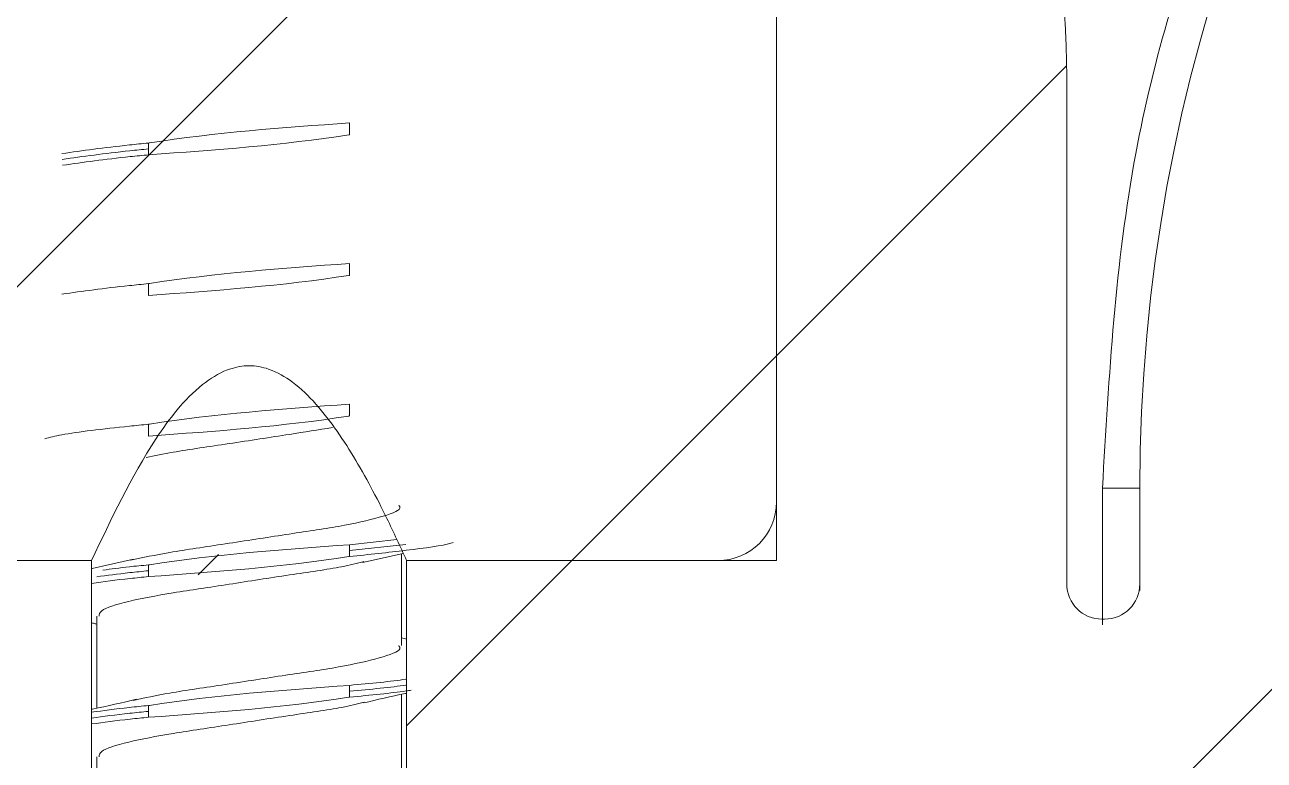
# Model space of a CAD drawing. Extents: x 14808 to 20058, y -13198 to -11680.
# Drawn here: x 18672.45 to 18677.74, y -13064.55 to -13061.41 of the extents above; entities that cross this region are included whole.
import ezdxf

# ---------------------------------------------------------------- set-up
doc = ezdxf.new("R2010")
doc.units = 0
doc.header["$LTSCALE"] = 7
doc.header["$MEASUREMENT"] = 0
doc.layers.get('0').update_dxf_attribs({"color": 2, "linetype": 'CONTINUOUS'})
pattern_1 = [(45, (18721.099, -12851.9663), (-1.122532, 1.122532), [])]

msp = doc.modelspace()

# ---------------------------------------------------------------- hatches: boundary and pattern name
at = {"linetype": 'Continuous', "lineweight": 0}
h = msp.add_hatch(dxfattribs=at)
h.set_pattern_fill('ANSI31', color=2, scale=20, style=0)
edge = h.paths.add_edge_path(flags=0)
edge.add_arc((18669.8112, -13054.5488), 1.5, 0, 40.721, ccw=False)
edge.add_line((18671.3112, -13054.5488), (18671.3112, -13056.7586))
edge.add_arc((18671.2112, -13056.7586), 0.1, 315, 360, ccw=False)
edge.add_line((18671.2819, -13056.8293), (18670.9405, -13057.1707))
edge.add_arc((18671.0112, -13057.2414), 0.1, 135, 180)
edge.add_line((18670.9112, -13057.2414), (18670.9112, -13057.6))
edge.add_arc((18671.0112, -13057.6), 0.1, 180, 270)
edge.add_line((18671.0112, -13057.7), (18671.1612, -13057.7))
edge.add_line((18671.1612, -13057.7), (18671.1612, -13063.45))
edge.add_arc((18671.4112, -13063.45), 0.25, 180, 270)
edge.add_line((18671.4112, -13063.7), (18672.7393, -13063.7))
edge.add_spline(control_points=[(18672.7393, -13063.7), (18672.8196, -13063.521), (18672.9059, -13063.3431), (18673.0146, -13063.1799), (18673.0707, -13063.0956), (18673.1336, -13063.0129), (18673.2126, -13062.9495), (18673.2446, -13062.9239), (18673.28, -13062.9013), (18673.3183, -13062.8867), (18673.3445, -13062.8767), (18673.3726, -13062.8704), (18673.4006, -13062.8691), (18673.4286, -13062.8679), (18673.4571, -13062.8718), (18673.484, -13062.8798), (18673.5194, -13062.8904), (18673.5528, -13062.9083), (18673.5831, -13062.9294), (18673.62, -13062.9552), (18673.6532, -13062.9862), (18673.6838, -13063.0191), (18673.7503, -13063.0909), (18673.8058, -13063.1729), (18673.8565, -13063.2566), (18673.9082, -13063.342), (18673.9548, -13063.4304), (18673.9988, -13063.5199), (18674.028, -13063.5794), (18674.056, -13063.6395), (18674.0831, -13063.7)], knot_values=[0.011339, 0.011339, 0.011339, 0.011339, 0.012516, 0.012516, 0.012516, 0.013121, 0.013121, 0.013121, 0.013365, 0.013365, 0.013365, 0.013531, 0.013531, 0.013531, 0.013697, 0.013697, 0.013697, 0.013916, 0.013916, 0.013916, 0.014182, 0.014182, 0.014182, 0.014762, 0.014762, 0.014762, 0.015352, 0.015352, 0.015352, 0.015744, 0.015744, 0.015744, 0.015744], weights=[1, 1, 1, 1, 1, 1, 1, 1, 1, 1, 1, 1, 1, 1, 1, 1, 1, 1, 1, 1, 1, 1, 1, 1, 1, 1, 1, 1, 1, 1, 1], degree=3, periodic=0)
edge.add_line((18674.0831, -13063.7), (18675.4112, -13063.7))
edge.add_arc((18675.4112, -13063.45), 0.25, 270, 360)
edge.add_line((18675.6612, -13063.45), (18675.6612, -13057.7))
edge.add_line((18675.6612, -13057.7), (18676.5112, -13057.7))
edge.add_arc((18676.5112, -13057.55), 0.15, 270, 360)
edge.add_line((18676.6612, -13057.55), (18676.6612, -13052.1704))
edge.add_line((18676.6612, -13052.1704), (18676.5842, -13052.1534))
edge.add_arc((18673.4112, -13051.45), 3.25, 347.501, 419.3264)
edge.add_arc((18675.8344, -13047.3646), 1.5, 192.5, 239.3264, ccw=False)
edge.add_line((18674.37, -13047.6892), (18674.2227, -13047.0251))
edge.add_arc((18675.6872, -13046.7004), 1.5, 166.2084, 192.5, ccw=False)
edge.add_arc((18672.1667, -13045.8363), 2.125, 346.2084, 397.1243)
edge.add_arc((18673.6617, -13044.7046), 0.25, 37.1243, 87.8735)
edge.add_arc((18673.4112, -13051.45), 7, 87.87353, 92.19366)
edge.add_arc((18673.149, -13044.605), 0.15, 92.1937, 147.5)
edge.add_line((18673.0225, -13044.5244), (18672.972, -13044.6036))
edge.add_arc((18672.8455, -13044.523), 0.15, 274.6687, 327.5, ccw=False)
edge.add_arc((18673.4112, -13051.45), 6.8, 94.66873, 110.33127)
edge.add_arc((18670.9965, -13044.933), 0.15, 237.5, 290.3313, ccw=False)
edge.add_line((18670.9159, -13045.0595), (18670.8366, -13045.009))
edge.add_arc((18670.7561, -13045.1355), 0.15, 57.5, 112.8063)
edge.add_arc((18673.4112, -13051.45), 7, 112.80634, 117.12647)
edge.add_arc((18670.3335, -13045.4425), 0.25, 117.1265, 167.8757)
edge.add_arc((18672.1667, -13045.8363), 2.125, 167.8757, 218.7916)
edge.add_arc((18669.3413, -13048.1073), 1.5, 12.5, 38.7916, ccw=False)
edge.add_line((18670.8057, -13047.7826), (18670.9529, -13048.4468))
edge.add_arc((18669.4885, -13048.7714), 1.5, -34.3264, 12.5, ccw=False)
edge.add_arc((18673.4112, -13051.45), 3.25, 145.6736, 220.721)
edge = h.paths.add_edge_path(flags=0)
edge.add_arc((18673.4112, -13051.45), 1, 0, 360)
h = msp.add_hatch(dxfattribs=at)
h.set_pattern_fill('ANSI31', color=2, scale=20, style=0)
edge = h.paths.add_edge_path(flags=0)
edge.add_line((18672.7393, -13064.95), (18672.7393, -13063.7))
edge.add_line((18672.7393, -13063.7), (18671.1612, -13063.7))
edge.add_line((18671.1612, -13063.7), (18671.1612, -13058.95))
edge.add_line((18671.1612, -13058.95), (18670.9112, -13057.95))
edge.add_line((18670.9112, -13057.95), (18670.3485, -13057.95))
edge.add_arc((18670.3485, -13058.2), 0.25, 90, 177)
edge.add_line((18670.0988, -13058.1869), (18669.9297, -13061.4139))
edge.add_arc((18674.9228, -13061.6756), 5, 177, 180)
edge.add_line((18669.9228, -13061.6756), (18669.9228, -13063.8))
edge.add_arc((18669.7728, -13063.8), 0.15, 270, 360, ccw=False)
edge.add_line((18669.7728, -13063.95), (18669.7612, -13063.95))
edge.add_arc((18669.7612, -13063.8), 0.15, 180.0013, 269.9979, ccw=False)
edge.add_line((18669.6112, -13063.8), (18669.6112, -13063.3932))
edge.add_arc((18662.4112, -13063.3946), 7.2, 0.01092, 80.40685)
edge.add_spline(control_points=[(18663.6111, -13056.2953), (18663.5828, -13056.2905), (18663.5548, -13056.2806), (18663.5296, -13056.2665), (18663.5052, -13056.2527), (18663.4828, -13056.2346), (18663.4643, -13056.2136), (18663.4476, -13056.1947), (18663.4337, -13056.173), (18663.4234, -13056.15)], knot_values=[0.000004, 0.000004, 0.000004, 0.000004, 0.000177, 0.000177, 0.000177, 0.000345, 0.000345, 0.000345, 0.000496, 0.000496, 0.000496, 0.000496], weights=[1, 1, 1, 1, 1, 1, 1, 1, 1, 1], degree=3, periodic=0)
edge.add_line((18663.4234, -13056.15), (18662.1975, -13056.15))
edge.add_line((18662.1975, -13056.15), (18662.1975, -13056.9009))
edge.add_spline(control_points=[(18662.1975, -13056.9009), (18662.1975, -13056.9545), (18662.2064, -13057.0088), (18662.2234, -13057.0596), (18662.2412, -13057.1125), (18662.2684, -13057.1631), (18662.3026, -13057.2072), (18662.3369, -13057.2513), (18662.3793, -13057.2901), (18662.4263, -13057.3205), (18662.4734, -13057.3509), (18662.5264, -13057.3737), (18662.5809, -13057.3869), (18662.6124, -13057.3945), (18662.6447, -13057.3991), (18662.677, -13057.4005)], knot_values=[0.000013, 0.000013, 0.000013, 0.000013, 0.000335, 0.000335, 0.000335, 0.00067, 0.00067, 0.00067, 0.001005, 0.001005, 0.001005, 0.001342, 0.001342, 0.001342, 0.001534, 0.001534, 0.001534, 0.001534], weights=[1, 1, 1, 1, 1, 1, 1, 1, 1, 1, 1, 1, 1, 1, 1, 1], degree=3, periodic=0)
edge.add_arc((18662.4112, -13063.3946), 6, 0, 87.46107, ccw=False)
edge.add_spline(control_points=[(18668.4112, -13063.3946), (18668.4134, -13063.8469), (18668.4113, -13064.2992), (18668.4112, -13064.7515), (18668.4112, -13065.2138), (18668.4112, -13065.676), (18668.4112, -13066.1383), (18668.4112, -13066.9712), (18668.4112, -13067.8041), (18668.4112, -13068.6369)], knot_values=[0.00006, 0.00006, 0.00006, 0.00006, 0.002774, 0.002774, 0.002774, 0.005547, 0.005547, 0.005547, 0.010544, 0.010544, 0.010544, 0.010544], weights=[1, 1, 1, 1, 1, 1, 1, 1, 1, 1], degree=3, periodic=0)
edge.add_spline(control_points=[(18668.4112, -13068.6369), (18668.4112, -13068.6929), (18668.4209, -13068.7497), (18668.4394, -13068.8025), (18668.458, -13068.8553), (18668.4859, -13068.9057), (18668.5208, -13068.9494), (18668.5558, -13068.9931), (18668.5988, -13069.0314), (18668.6463, -13069.0611), (18668.6937, -13069.0907), (18668.747, -13069.1126), (18668.8016, -13069.1249), (18668.8196, -13069.1289), (18668.838, -13069.132), (18668.8564, -13069.134)], knot_values=[0, 0, 0, 0, 0.000336, 0.000336, 0.000336, 0.000672, 0.000672, 0.000672, 0.001008, 0.001008, 0.001008, 0.001344, 0.001344, 0.001344, 0.001453, 0.001453, 0.001453, 0.001453], weights=[1, 1, 1, 1, 1, 1, 1, 1, 1, 1, 1, 1, 1, 1, 1, 1], degree=3, periodic=0)
edge.add_spline(control_points=[(18668.8564, -13069.134), (18668.9158, -13069.1406), (18668.9753, -13069.147), (18669.0349, -13069.1534)], knot_values=[0.00038, 0.00038, 0.00038, 0.00038, 0.000737, 0.000737, 0.000737, 0.000737], weights=[1, 1, 1, 1], degree=3, periodic=0)
edge.add_spline(control_points=[(18669.0349, -13069.1534), (18669.0627, -13069.1563), (18669.0914, -13069.1545), (18669.1186, -13069.1481), (18669.1459, -13069.1417), (18669.1723, -13069.1304), (18669.1959, -13069.1154), (18669.2195, -13069.1003), (18669.2408, -13069.0809), (18669.258, -13069.0589), (18669.2753, -13069.0369), (18669.289, -13069.0116), (18669.298, -13068.9851), (18669.3067, -13068.9594), (18669.3112, -13068.9319), (18669.3112, -13068.9047)], knot_values=[0, 0, 0, 0, 0.000168, 0.000168, 0.000168, 0.000336, 0.000336, 0.000336, 0.000504, 0.000504, 0.000504, 0.000671, 0.000671, 0.000671, 0.000834, 0.000834, 0.000834, 0.000834], weights=[1, 1, 1, 1, 1, 1, 1, 1, 1, 1, 1, 1, 1, 1, 1, 1], degree=3, periodic=0)
edge.add_line((18669.3112, -13068.9047), (18669.3112, -13068.6415))
edge.add_spline(control_points=[(18669.3112, -13068.6415), (18669.3112, -13068.4865), (18669.3112, -13068.3315), (18669.3112, -13068.1765)], knot_values=[0.000153, 0.000153, 0.000153, 0.000153, 0.001083, 0.001083, 0.001083, 0.001083], weights=[1, 1, 1, 1], degree=3, periodic=0)
edge.add_spline(control_points=[(18669.3112, -13068.1765), (18669.3747, -13068.1829), (18669.4381, -13068.1892), (18669.5016, -13068.1954)], knot_values=[0.000327, 0.000327, 0.000327, 0.000327, 0.000708, 0.000708, 0.000708, 0.000708], weights=[1, 1, 1, 1], degree=3, periodic=0)
edge.add_spline(control_points=[(18669.5016, -13068.1954), (18669.5127, -13068.1965), (18669.5242, -13068.1956), (18669.5351, -13068.193), (18669.5459, -13068.1903), (18669.5565, -13068.1857), (18669.5659, -13068.1796), (18669.5752, -13068.1735), (18669.5837, -13068.1657), (18669.5905, -13068.1568), (18669.5973, -13068.1479), (18669.6027, -13068.1378), (18669.6062, -13068.1271), (18669.6095, -13068.1171), (18669.6112, -13068.1064), (18669.6112, -13068.0958)], knot_values=[0, 0, 0, 0, 0.000067, 0.000067, 0.000067, 0.000134, 0.000134, 0.000134, 0.000201, 0.000201, 0.000201, 0.000269, 0.000269, 0.000269, 0.000332, 0.000332, 0.000332, 0.000332], weights=[1, 1, 1, 1, 1, 1, 1, 1, 1, 1, 1, 1, 1, 1, 1, 1], degree=3, periodic=0)
edge.add_line((18669.6112, -13068.0958), (18669.6112, -13065.45))
edge.add_arc((18670.1112, -13065.45), 0.5, 90, 180, ccw=False)
edge.add_line((18670.1112, -13064.95), (18672.739, -13064.95))
h = msp.add_hatch(dxfattribs=at)
h.set_pattern_fill('ANSI31', color=2, scale=20, style=0)
edge = h.paths.add_edge_path(flags=0)
edge.add_line((18675.6612, -13058.95), (18675.6612, -13063.7))
edge.add_line((18675.6612, -13063.7), (18674.0835, -13063.7))
edge.add_line((18674.0835, -13063.7), (18674.0831, -13064.95))
edge.add_line((18674.0831, -13064.95), (18676.7112, -13064.95))
edge.add_arc((18676.7112, -13065.45), 0.5, 0, 90, ccw=False)
edge.add_line((18677.2112, -13065.45), (18677.2112, -13068.0958))
edge.add_spline(control_points=[(18677.2112, -13068.0958), (18677.2112, -13068.107), (18677.2131, -13068.1184), (18677.2169, -13068.1289), (18677.2206, -13068.1395), (18677.2261, -13068.1496), (18677.2331, -13068.1583), (18677.2401, -13068.1671), (18677.2487, -13068.1747), (18677.2582, -13068.1806), (18677.2677, -13068.1866), (18677.2784, -13068.191), (18677.2893, -13068.1934), (18677.2996, -13068.1957), (18677.3104, -13068.1964), (18677.3209, -13068.1954)], knot_values=[0, 0, 0, 0, 0.000067, 0.000067, 0.000067, 0.000134, 0.000134, 0.000134, 0.000202, 0.000202, 0.000202, 0.000269, 0.000269, 0.000269, 0.000332, 0.000332, 0.000332, 0.000332], weights=[1, 1, 1, 1, 1, 1, 1, 1, 1, 1, 1, 1, 1, 1, 1, 1], degree=3, periodic=0)
edge.add_spline(control_points=[(18677.3209, -13068.1954), (18677.3677, -13068.1908), (18677.4146, -13068.1862), (18677.4614, -13068.1815)], knot_values=[0.016346, 0.016346, 0.016346, 0.016346, 0.016627, 0.016627, 0.016627, 0.016627], weights=[1, 1, 1, 1], degree=3, periodic=0)
edge.add_spline(control_points=[(18677.4614, -13068.1815), (18677.478, -13068.1815), (18677.4946, -13068.1815), (18677.5112, -13068.1815)], knot_values=[3521.152073, 3521.152073, 3521.152073, 3521.152073, 3521.152173, 3521.152173, 3521.152173, 3521.152173], weights=[1, 1, 1, 1], degree=3, periodic=0)
edge.add_spline(control_points=[(18677.5112, -13068.1815), (18677.5112, -13068.4226), (18677.5112, -13068.6636), (18677.5112, -13068.9047)], knot_values=[0.002206, 0.002206, 0.002206, 0.002206, 0.003652, 0.003652, 0.003652, 0.003652], weights=[1, 1, 1, 1], degree=3, periodic=0)
edge.add_spline(control_points=[(18677.5112, -13068.9047), (18677.5112, -13068.9327), (18677.5161, -13068.9611), (18677.5253, -13068.9875), (18677.5346, -13069.0139), (18677.5485, -13069.0391), (18677.566, -13069.0609), (18677.5835, -13069.0828), (18677.605, -13069.1019), (18677.6288, -13069.1168), (18677.6525, -13069.1316), (18677.6791, -13069.1425), (18677.7064, -13069.1487), (18677.7328, -13069.1546), (18677.7606, -13069.1562), (18677.7876, -13069.1534)], knot_values=[0, 0, 0, 0, 0.000168, 0.000168, 0.000168, 0.000336, 0.000336, 0.000336, 0.000504, 0.000504, 0.000504, 0.000672, 0.000672, 0.000672, 0.000834, 0.000834, 0.000834, 0.000834], weights=[1, 1, 1, 1, 1, 1, 1, 1, 1, 1, 1, 1, 1, 1, 1, 1], degree=3, periodic=0)
edge.add_spline(control_points=[(18677.7876, -13069.1534), (18677.8471, -13069.147), (18677.9066, -13069.1406), (18677.9661, -13069.134)], knot_values=[0.018242, 0.018242, 0.018242, 0.018242, 0.018599, 0.018599, 0.018599, 0.018599], weights=[1, 1, 1, 1], degree=3, periodic=0)
edge.add_spline(control_points=[(18677.9661, -13069.134), (18678.0217, -13069.1279), (18678.077, -13069.1121), (18678.1275, -13069.0879), (18678.1779, -13069.0636), (18678.2249, -13069.0304), (18678.2645, -13068.9909), (18678.3041, -13068.9513), (18678.3374, -13068.9044), (18678.3617, -13068.854), (18678.386, -13068.8035), (18678.4019, -13068.7482), (18678.4081, -13068.6926), (18678.4102, -13068.6741), (18678.4112, -13068.6555), (18678.4112, -13068.6369)], knot_values=[0, 0, 0, 0, 0.000336, 0.000336, 0.000336, 0.000671, 0.000671, 0.000671, 0.001007, 0.001007, 0.001007, 0.001343, 0.001343, 0.001343, 0.001453, 0.001453, 0.001453, 0.001453], weights=[1, 1, 1, 1, 1, 1, 1, 1, 1, 1, 1, 1, 1, 1, 1, 1], degree=3, periodic=0)
edge.add_spline(control_points=[(18678.4112, -13068.6369), (18678.4112, -13067.805), (18678.4112, -13066.9731), (18678.4112, -13066.1412), (18678.4112, -13065.6784), (18678.4113, -13065.2157), (18678.4112, -13064.753), (18678.4112, -13064.3002), (18678.409, -13063.8474), (18678.4111, -13063.3946)], knot_values=[0.000084, 0.000084, 0.000084, 0.000084, 0.005076, 0.005076, 0.005076, 0.007852, 0.007852, 0.007852, 0.010569, 0.010569, 0.010569, 0.010569], weights=[1, 1, 1, 1, 1, 1, 1, 1, 1, 1], degree=3, periodic=0)
edge.add_arc((18684.4112, -13063.3946), 6, 92.53667, 180.00028, ccw=False)
edge.add_spline(control_points=[(18684.1457, -13057.4005), (18684.2017, -13057.398), (18684.2583, -13057.3858), (18684.3105, -13057.3648), (18684.3628, -13057.3438), (18684.4121, -13057.3136), (18684.4545, -13057.2765), (18684.4968, -13057.2394), (18684.5332, -13057.1946), (18684.5608, -13057.1456), (18684.5883, -13057.0968), (18684.6077, -13057.0425), (18684.6174, -13056.9873), (18684.6224, -13056.9588), (18684.625, -13056.9298), (18684.625, -13056.9009)], knot_values=[0, 0, 0, 0, 0.000338, 0.000338, 0.000338, 0.000676, 0.000676, 0.000676, 0.001013, 0.001013, 0.001013, 0.001349, 0.001349, 0.001349, 0.001521, 0.001521, 0.001521, 0.001521], weights=[1, 1, 1, 1, 1, 1, 1, 1, 1, 1, 1, 1, 1, 1, 1, 1], degree=3, periodic=0)
edge.add_line((18684.625, -13056.9009), (18684.625, -13056.15))
edge.add_line((18684.625, -13056.15), (18683.399, -13056.15))
edge.add_spline(control_points=[(18683.399, -13056.15), (18683.3883, -13056.174), (18683.3736, -13056.1965), (18683.356, -13056.216), (18683.3371, -13056.2369), (18683.3142, -13056.2549), (18683.2895, -13056.2683), (18683.2652, -13056.2815), (18683.2385, -13056.2907), (18683.2113, -13056.2953)], knot_values=[0.000184, 0.000184, 0.000184, 0.000184, 0.000342, 0.000342, 0.000342, 0.000511, 0.000511, 0.000511, 0.000676, 0.000676, 0.000676, 0.000676], weights=[1, 1, 1, 1, 1, 1, 1, 1, 1, 1], degree=3, periodic=0)
edge.add_arc((18684.4112, -13063.3946), 7.2, 99.59367, 179.98896)
edge.add_line((18677.2112, -13063.3932), (18677.2112, -13063.8))
edge.add_arc((18677.0612, -13063.8), 0.15, 270, 360, ccw=False)
edge.add_line((18677.0612, -13063.95), (18677.0496, -13063.95))
edge.add_arc((18677.0496, -13063.8), 0.15, 180, 270, ccw=False)
edge.add_line((18676.8996, -13063.8), (18676.8996, -13061.6756))
edge.add_arc((18671.8996, -13061.6756), 5, 0, 3)
edge.add_line((18676.8928, -13061.4139), (18676.7236, -13058.1869))
edge.add_arc((18676.474, -13058.2), 0.25, 3, 90)
edge.add_line((18676.474, -13057.95), (18675.9112, -13057.95))
edge.add_line((18675.9112, -13057.95), (18675.6612, -13058.95))
h = msp.add_hatch(dxfattribs=at)
h.set_pattern_fill('ANSI31', scale=0.5, style=0)
h.set_pattern_definition(pattern_1)
edge = h.paths.add_edge_path(flags=0)
edge.add_spline(control_points=[(18672.9826, -13061.9435), (18672.9826, -13061.9456), (18672.9826, -13061.9477), (18672.9826, -13061.9498), (18672.9826, -13061.9529), (18672.9826, -13061.9561), (18672.9826, -13061.9592), (18672.9826, -13061.9624), (18672.9826, -13061.9655), (18672.9826, -13061.9686)], knot_values=[0, 0, 0, 0, 0.000013, 0.000013, 0.000013, 0.000031, 0.000031, 0.000031, 0.00005, 0.00005, 0.00005, 0.00005], weights=[1, 1, 1, 1, 1, 1, 1, 1, 1, 1], degree=3, periodic=0)
edge.add_spline(control_points=[(18672.9826, -13061.9686), (18673.2686, -13061.9669), (18673.5538, -13061.9278), (18673.8363, -13061.8834), (18673.8374, -13061.8832), (18673.8386, -13061.883), (18673.8398, -13061.8828)], knot_values=[0, 0, 0, 0, 0.001716, 0.001716, 0.001716, 0.001723, 0.001723, 0.001723, 0.001723], weights=[1, 1, 1, 1, 1, 1, 1], degree=3, periodic=0)
edge.add_spline(control_points=[(18673.8398, -13061.8828), (18673.8398, -13061.8807), (18673.8398, -13061.8786), (18673.8398, -13061.8766), (18673.8398, -13061.8734), (18673.8398, -13061.8703), (18673.8398, -13061.8671), (18673.8398, -13061.864), (18673.8398, -13061.8609), (18673.8398, -13061.8577)], knot_values=[0, 0, 0, 0, 0.000013, 0.000013, 0.000013, 0.000031, 0.000031, 0.000031, 0.00005, 0.00005, 0.00005, 0.00005], weights=[1, 1, 1, 1, 1, 1, 1, 1, 1, 1], degree=3, periodic=0)
edge.add_spline(control_points=[(18673.8398, -13061.8577), (18673.8398, -13061.8556), (18673.8398, -13061.8535), (18673.8398, -13061.8515), (18673.8398, -13061.8483), (18673.8398, -13061.8452), (18673.8398, -13061.842), (18673.8398, -13061.8389), (18673.8398, -13061.8358), (18673.8398, -13061.8326)], knot_values=[0, 0, 0, 0, 0.000013, 0.000013, 0.000013, 0.000031, 0.000031, 0.000031, 0.00005, 0.00005, 0.00005, 0.00005], weights=[1, 1, 1, 1, 1, 1, 1, 1, 1, 1], degree=3, periodic=0)
edge.add_spline(control_points=[(18673.8398, -13061.8326), (18673.5537, -13061.8341), (18673.2683, -13061.8733), (18672.9857, -13061.9179), (18672.9847, -13061.9181), (18672.9837, -13061.9183), (18672.9826, -13061.9184)], knot_values=[0, 0, 0, 0, 0.001717, 0.001717, 0.001717, 0.001723, 0.001723, 0.001723, 0.001723], weights=[1, 1, 1, 1, 1, 1, 1], degree=3, periodic=0)
edge.add_spline(control_points=[(18672.9826, -13061.9184), (18672.9826, -13061.9205), (18672.9826, -13061.9226), (18672.9826, -13061.9247), (18672.9826, -13061.9278), (18672.9826, -13061.931), (18672.9826, -13061.9341), (18672.9826, -13061.9373), (18672.9826, -13061.9404), (18672.9826, -13061.9435)], knot_values=[0, 0, 0, 0, 0.000013, 0.000013, 0.000013, 0.000031, 0.000031, 0.000031, 0.00005, 0.00005, 0.00005, 0.00005], weights=[1, 1, 1, 1, 1, 1, 1, 1, 1, 1], degree=3, periodic=0)
h = msp.add_hatch(dxfattribs=at)
h.set_pattern_fill('ANSI31', scale=0.5, style=0)
h.set_pattern_definition(pattern_1)
edge = h.paths.add_edge_path(flags=0)
edge.add_spline(control_points=[(18672.9826, -13062.5435), (18672.9826, -13062.5456), (18672.9826, -13062.5477), (18672.9826, -13062.5498), (18672.9826, -13062.5529), (18672.9826, -13062.5561), (18672.9826, -13062.5592), (18672.9826, -13062.5624), (18672.9826, -13062.5655), (18672.9826, -13062.5686)], knot_values=[0, 0, 0, 0, 0.000013, 0.000013, 0.000013, 0.000031, 0.000031, 0.000031, 0.00005, 0.00005, 0.00005, 0.00005], weights=[1, 1, 1, 1, 1, 1, 1, 1, 1, 1], degree=3, periodic=0)
edge.add_spline(control_points=[(18672.9826, -13062.5686), (18673.2686, -13062.5669), (18673.5538, -13062.5278), (18673.8363, -13062.4834), (18673.8374, -13062.4832), (18673.8386, -13062.483), (18673.8398, -13062.4828)], knot_values=[0, 0, 0, 0, 0.001716, 0.001716, 0.001716, 0.001723, 0.001723, 0.001723, 0.001723], weights=[1, 1, 1, 1, 1, 1, 1], degree=3, periodic=0)
edge.add_spline(control_points=[(18673.8398, -13062.4828), (18673.8398, -13062.4807), (18673.8398, -13062.4786), (18673.8398, -13062.4766), (18673.8398, -13062.4734), (18673.8398, -13062.4703), (18673.8398, -13062.4671), (18673.8398, -13062.464), (18673.8398, -13062.4609), (18673.8398, -13062.4577)], knot_values=[0, 0, 0, 0, 0.000013, 0.000013, 0.000013, 0.000031, 0.000031, 0.000031, 0.00005, 0.00005, 0.00005, 0.00005], weights=[1, 1, 1, 1, 1, 1, 1, 1, 1, 1], degree=3, periodic=0)
edge.add_spline(control_points=[(18673.8398, -13062.4577), (18673.8398, -13062.4556), (18673.8398, -13062.4535), (18673.8398, -13062.4515), (18673.8398, -13062.4483), (18673.8398, -13062.4452), (18673.8398, -13062.442), (18673.8398, -13062.4389), (18673.8398, -13062.4358), (18673.8398, -13062.4326)], knot_values=[0, 0, 0, 0, 0.000013, 0.000013, 0.000013, 0.000031, 0.000031, 0.000031, 0.00005, 0.00005, 0.00005, 0.00005], weights=[1, 1, 1, 1, 1, 1, 1, 1, 1, 1], degree=3, periodic=0)
edge.add_spline(control_points=[(18673.8398, -13062.4326), (18673.5537, -13062.4341), (18673.2683, -13062.4733), (18672.9857, -13062.5179), (18672.9847, -13062.5181), (18672.9837, -13062.5183), (18672.9826, -13062.5184)], knot_values=[0, 0, 0, 0, 0.001717, 0.001717, 0.001717, 0.001723, 0.001723, 0.001723, 0.001723], weights=[1, 1, 1, 1, 1, 1, 1], degree=3, periodic=0)
edge.add_spline(control_points=[(18672.9826, -13062.5184), (18672.9826, -13062.5205), (18672.9826, -13062.5226), (18672.9826, -13062.5247), (18672.9826, -13062.5278), (18672.9826, -13062.531), (18672.9826, -13062.5341), (18672.9826, -13062.5373), (18672.9826, -13062.5404), (18672.9826, -13062.5435)], knot_values=[0, 0, 0, 0, 0.000013, 0.000013, 0.000013, 0.000031, 0.000031, 0.000031, 0.00005, 0.00005, 0.00005, 0.00005], weights=[1, 1, 1, 1, 1, 1, 1, 1, 1, 1], degree=3, periodic=0)
h = msp.add_hatch(dxfattribs=at)
h.set_pattern_fill('ANSI31', scale=0.5, style=0)
h.set_pattern_definition(pattern_1)
edge = h.paths.add_edge_path(flags=0)
edge.add_spline(control_points=[(18672.9826, -13063.1435), (18672.9826, -13063.1456), (18672.9826, -13063.1477), (18672.9826, -13063.1498), (18672.9826, -13063.1529), (18672.9826, -13063.1561), (18672.9826, -13063.1592), (18672.9826, -13063.1624), (18672.9826, -13063.1655), (18672.9826, -13063.1686)], knot_values=[0, 0, 0, 0, 0.000013, 0.000013, 0.000013, 0.000031, 0.000031, 0.000031, 0.00005, 0.00005, 0.00005, 0.00005], weights=[1, 1, 1, 1, 1, 1, 1, 1, 1, 1], degree=3, periodic=0)
edge.add_spline(control_points=[(18672.9826, -13063.1686), (18673.2686, -13063.1669), (18673.5538, -13063.1278), (18673.8363, -13063.0834), (18673.8374, -13063.0832), (18673.8386, -13063.083), (18673.8398, -13063.0828)], knot_values=[0, 0, 0, 0, 0.001716, 0.001716, 0.001716, 0.001723, 0.001723, 0.001723, 0.001723], weights=[1, 1, 1, 1, 1, 1, 1], degree=3, periodic=0)
edge.add_spline(control_points=[(18673.8398, -13063.0828), (18673.8398, -13063.0807), (18673.8398, -13063.0786), (18673.8398, -13063.0766), (18673.8398, -13063.0734), (18673.8398, -13063.0703), (18673.8398, -13063.0671), (18673.8398, -13063.064), (18673.8398, -13063.0609), (18673.8398, -13063.0577)], knot_values=[0, 0, 0, 0, 0.000013, 0.000013, 0.000013, 0.000031, 0.000031, 0.000031, 0.00005, 0.00005, 0.00005, 0.00005], weights=[1, 1, 1, 1, 1, 1, 1, 1, 1, 1], degree=3, periodic=0)
edge.add_spline(control_points=[(18673.8398, -13063.0577), (18673.8398, -13063.0556), (18673.8398, -13063.0535), (18673.8398, -13063.0515), (18673.8398, -13063.0483), (18673.8398, -13063.0452), (18673.8398, -13063.042), (18673.8398, -13063.0389), (18673.8398, -13063.0358), (18673.8398, -13063.0326)], knot_values=[0, 0, 0, 0, 0.000013, 0.000013, 0.000013, 0.000031, 0.000031, 0.000031, 0.00005, 0.00005, 0.00005, 0.00005], weights=[1, 1, 1, 1, 1, 1, 1, 1, 1, 1], degree=3, periodic=0)
edge.add_spline(control_points=[(18673.8398, -13063.0326), (18673.5537, -13063.0341), (18673.2683, -13063.0733), (18672.9857, -13063.1179), (18672.9847, -13063.1181), (18672.9837, -13063.1183), (18672.9826, -13063.1184)], knot_values=[0, 0, 0, 0, 0.001717, 0.001717, 0.001717, 0.001723, 0.001723, 0.001723, 0.001723], weights=[1, 1, 1, 1, 1, 1, 1], degree=3, periodic=0)
edge.add_spline(control_points=[(18672.9826, -13063.1184), (18672.9826, -13063.1205), (18672.9826, -13063.1226), (18672.9826, -13063.1247), (18672.9826, -13063.1278), (18672.9826, -13063.131), (18672.9826, -13063.1341), (18672.9826, -13063.1373), (18672.9826, -13063.1404), (18672.9826, -13063.1435)], knot_values=[0, 0, 0, 0, 0.000013, 0.000013, 0.000013, 0.000031, 0.000031, 0.000031, 0.00005, 0.00005, 0.00005, 0.00005], weights=[1, 1, 1, 1, 1, 1, 1, 1, 1, 1], degree=3, periodic=0)
h = msp.add_hatch(dxfattribs=at)
h.set_pattern_fill('ANSI31', scale=0.5, style=0)
h.set_pattern_definition(pattern_1)
edge = h.paths.add_edge_path(flags=0)
edge.add_spline(control_points=[(18672.9826, -13063.7435), (18672.9826, -13063.7456), (18672.9826, -13063.7477), (18672.9826, -13063.7498), (18672.9826, -13063.7529), (18672.9826, -13063.7561), (18672.9826, -13063.7592), (18672.9826, -13063.7624), (18672.9826, -13063.7655), (18672.9826, -13063.7686)], knot_values=[0, 0, 0, 0, 0.000013, 0.000013, 0.000013, 0.000031, 0.000031, 0.000031, 0.00005, 0.00005, 0.00005, 0.00005], weights=[1, 1, 1, 1, 1, 1, 1, 1, 1, 1], degree=3, periodic=0)
edge.add_spline(control_points=[(18672.9826, -13063.7686), (18673.2686, -13063.7669), (18673.5538, -13063.7278), (18673.8363, -13063.6834), (18673.8374, -13063.6832), (18673.8386, -13063.683), (18673.8398, -13063.6828)], knot_values=[0, 0, 0, 0, 0.001716, 0.001716, 0.001716, 0.001723, 0.001723, 0.001723, 0.001723], weights=[1, 1, 1, 1, 1, 1, 1], degree=3, periodic=0)
edge.add_spline(control_points=[(18673.8398, -13063.6828), (18673.8398, -13063.6807), (18673.8398, -13063.6786), (18673.8398, -13063.6766), (18673.8398, -13063.6734), (18673.8398, -13063.6703), (18673.8398, -13063.6671), (18673.8398, -13063.664), (18673.8398, -13063.6609), (18673.8398, -13063.6577)], knot_values=[0, 0, 0, 0, 0.000013, 0.000013, 0.000013, 0.000031, 0.000031, 0.000031, 0.00005, 0.00005, 0.00005, 0.00005], weights=[1, 1, 1, 1, 1, 1, 1, 1, 1, 1], degree=3, periodic=0)
edge.add_spline(control_points=[(18673.8398, -13063.6577), (18673.8398, -13063.6556), (18673.8398, -13063.6535), (18673.8398, -13063.6515), (18673.8398, -13063.6483), (18673.8398, -13063.6452), (18673.8398, -13063.642), (18673.8398, -13063.6389), (18673.8398, -13063.6358), (18673.8398, -13063.6326)], knot_values=[0, 0, 0, 0, 0.000013, 0.000013, 0.000013, 0.000031, 0.000031, 0.000031, 0.00005, 0.00005, 0.00005, 0.00005], weights=[1, 1, 1, 1, 1, 1, 1, 1, 1, 1], degree=3, periodic=0)
edge.add_spline(control_points=[(18673.8398, -13063.6326), (18673.5537, -13063.6341), (18673.2683, -13063.6733), (18672.9857, -13063.7179), (18672.9847, -13063.7181), (18672.9837, -13063.7183), (18672.9826, -13063.7184)], knot_values=[0, 0, 0, 0, 0.001717, 0.001717, 0.001717, 0.001723, 0.001723, 0.001723, 0.001723], weights=[1, 1, 1, 1, 1, 1, 1], degree=3, periodic=0)
edge.add_spline(control_points=[(18672.9826, -13063.7184), (18672.9826, -13063.7205), (18672.9826, -13063.7226), (18672.9826, -13063.7247), (18672.9826, -13063.7278), (18672.9826, -13063.731), (18672.9826, -13063.7341), (18672.9826, -13063.7373), (18672.9826, -13063.7404), (18672.9826, -13063.7435)], knot_values=[0, 0, 0, 0, 0.000013, 0.000013, 0.000013, 0.000031, 0.000031, 0.000031, 0.00005, 0.00005, 0.00005, 0.00005], weights=[1, 1, 1, 1, 1, 1, 1, 1, 1, 1], degree=3, periodic=0)
h = msp.add_hatch(dxfattribs=at)
h.set_pattern_fill('ANSI31', scale=0.5, style=0)
h.set_pattern_definition(pattern_1)
edge = h.paths.add_edge_path(flags=0)
edge.add_spline(control_points=[(18672.9826, -13064.3435), (18672.9826, -13064.3456), (18672.9826, -13064.3477), (18672.9826, -13064.3498), (18672.9826, -13064.3529), (18672.9826, -13064.3561), (18672.9826, -13064.3592), (18672.9826, -13064.3624), (18672.9826, -13064.3655), (18672.9826, -13064.3686)], knot_values=[0, 0, 0, 0, 0.000013, 0.000013, 0.000013, 0.000031, 0.000031, 0.000031, 0.00005, 0.00005, 0.00005, 0.00005], weights=[1, 1, 1, 1, 1, 1, 1, 1, 1, 1], degree=3, periodic=0)
edge.add_spline(control_points=[(18672.9826, -13064.3686), (18673.2686, -13064.3669), (18673.5538, -13064.3278), (18673.8363, -13064.2834), (18673.8374, -13064.2832), (18673.8386, -13064.283), (18673.8398, -13064.2828)], knot_values=[0, 0, 0, 0, 0.001716, 0.001716, 0.001716, 0.001723, 0.001723, 0.001723, 0.001723], weights=[1, 1, 1, 1, 1, 1, 1], degree=3, periodic=0)
edge.add_spline(control_points=[(18673.8398, -13064.2828), (18673.8398, -13064.2807), (18673.8398, -13064.2786), (18673.8398, -13064.2766), (18673.8398, -13064.2734), (18673.8398, -13064.2703), (18673.8398, -13064.2671), (18673.8398, -13064.264), (18673.8398, -13064.2609), (18673.8398, -13064.2577)], knot_values=[0, 0, 0, 0, 0.000013, 0.000013, 0.000013, 0.000031, 0.000031, 0.000031, 0.00005, 0.00005, 0.00005, 0.00005], weights=[1, 1, 1, 1, 1, 1, 1, 1, 1, 1], degree=3, periodic=0)
edge.add_spline(control_points=[(18673.8398, -13064.2577), (18673.8398, -13064.2556), (18673.8398, -13064.2535), (18673.8398, -13064.2515), (18673.8398, -13064.2483), (18673.8398, -13064.2452), (18673.8398, -13064.242), (18673.8398, -13064.2389), (18673.8398, -13064.2358), (18673.8398, -13064.2326)], knot_values=[0, 0, 0, 0, 0.000013, 0.000013, 0.000013, 0.000031, 0.000031, 0.000031, 0.00005, 0.00005, 0.00005, 0.00005], weights=[1, 1, 1, 1, 1, 1, 1, 1, 1, 1], degree=3, periodic=0)
edge.add_spline(control_points=[(18673.8398, -13064.2326), (18673.5537, -13064.2341), (18673.2683, -13064.2733), (18672.9857, -13064.3179), (18672.9847, -13064.3181), (18672.9837, -13064.3183), (18672.9826, -13064.3184)], knot_values=[0, 0, 0, 0, 0.001717, 0.001717, 0.001717, 0.001723, 0.001723, 0.001723, 0.001723], weights=[1, 1, 1, 1, 1, 1, 1], degree=3, periodic=0)
edge.add_spline(control_points=[(18672.9826, -13064.3184), (18672.9826, -13064.3205), (18672.9826, -13064.3226), (18672.9826, -13064.3247), (18672.9826, -13064.3278), (18672.9826, -13064.331), (18672.9826, -13064.3341), (18672.9826, -13064.3373), (18672.9826, -13064.3404), (18672.9826, -13064.3435)], knot_values=[0, 0, 0, 0, 0.000013, 0.000013, 0.000013, 0.000031, 0.000031, 0.000031, 0.00005, 0.00005, 0.00005, 0.00005], weights=[1, 1, 1, 1, 1, 1, 1, 1, 1, 1], degree=3, periodic=0)

# ---------------------------------------------------------------- linework, layer by layer
at = {"color": 7, "linetype": 'Continuous', "lineweight": 15}
for p, q in [((18675.6612, -13063.45), (18675.6612, -13057.7)), ((18676.8928, -13061.4139), (18676.7236, -13058.1869)), ((18675.6612, -13063.7), (18675.6612, -13058.95)), ((18676.8996, -13061.6756), (18676.8996, -13063.8)), ((18677.2112, -13063.3918), (18677.2112, -13063.8275)), ((18677.2112, -13063.8), (18677.2112, -13063.3932)), ((18674.0413, -13063.6106), (18673.8398, -13063.6326)), ((18673.8953, -13063.7085), (18674.0688, -13063.6694)), ((18674.0612, -13064.0631), (18674.0612, -13063.6711)), ((18672.739, -13063.7), (18671.1612, -13063.7)), ((18671.4112, -13063.7), (18672.7393, -13063.7)), ((18672.7393, -13063.7), (18672.7393, -13064.95)), ((18672.9185, -13063.6946), (18672.7422, -13063.7344)), ((18674.0831, -13064.95), (18674.0831, -13063.7)), ((18674.0831, -13063.7), (18675.4112, -13063.7)), ((18675.6612, -13063.7), (18674.0835, -13063.7)), ((18672.7612, -13063.9377), (18672.7612, -13064.3301)), ((18677.0496, -13063.95), (18677.0612, -13063.95)), ((18674.0612, -13064.6631), (18674.0612, -13064.271)), ((18672.7612, -13064.5377), (18672.7612, -13064.8817))]:
    msp.add_line(p, q, dxfattribs=at)
at = {"color": 8, "linetype": 'Continuous', "lineweight": 15}
for p, q in [((18677.0518, -13063.3917), (18677.0518, -13063.9745)), ((18674.0798, -13063.6314), (18673.8398, -13063.6577))]:
    msp.add_line(p, q, dxfattribs=at)
at = {"color": 7, "linetype": 'Continuous', "lineweight": 15, "flags": 128}
msp.add_lwpolyline([(18677.0518, -13063.3917), (18677.0856, -13063.3917), (18677.1166, -13063.3917), (18677.1441, -13063.3918), (18677.1675, -13063.3918), (18677.1863, -13063.3918), (18677.2, -13063.3918), (18677.2084, -13063.3918), (18677.2112, -13063.3918)], dxfattribs=at)
at = {"color": 7, "linetype": 'Continuous', "lineweight": 15}
for centre, radius, start, end in [((18684.4112, -13063.3946), 7.2, 99.59249, 179.98896), ((18671.8996, -13061.6756), 5, 0, 3), ((18675.4112, -13063.45), 0.25, 270, 0), ((18677.0496, -13063.8), 0.15, 180, 270), ((18677.0612, -13063.8), 0.15, 270, 0)]:
    msp.add_arc(centre, radius, start, end, dxfattribs=at)
for points, knots in [([(18682.0616, -13056.4), (18681.8172, -13056.4944), (18681.3375, -13056.6796), (18680.4766, -13057.1539), (18679.5993, -13057.802), (18678.7654, -13058.6433), (18678.0526, -13059.6394), (18677.5121, -13060.7563), (18677.1307, -13062.017), (18677.0793, -13062.9116), (18677.0518, -13063.3917)], [0, 0, 0, 0, 0.130308, 0.255741, 0.383348, 0.506244, 0.626924, 0.746645, 0.86403, 1, 1, 1, 1]), ([(18673.8398, -13061.8326), (18673.5541, -13061.853), (18673.2673, -13061.8734), (18672.9837, -13061.9183), (18672.9826, -13061.9184)], [0, 0, 0, 0, 0.996402, 1, 1, 1, 1]), ([(18673.8398, -13061.8577), (18673.8398, -13061.8556), (18673.8398, -13061.8504), (18673.8398, -13061.842), (18673.8398, -13061.8358), (18673.8398, -13061.8326)], [0, 0, 0, 0, 0.25, 0.625, 1, 1, 1, 1]), ([(18673.8398, -13061.8828), (18673.8398, -13061.8807), (18673.8398, -13061.8755), (18673.8398, -13061.8671), (18673.8398, -13061.8609), (18673.8398, -13061.8577)], [0, 0, 0, 0, 0.25, 0.625, 1, 1, 1, 1]), ([(18672.9826, -13061.9184), (18672.9547, -13061.9212), (18672.8113, -13061.9353), (18672.7011, -13061.9509), (18672.6124, -13061.9634)], [0, 0, 0, 0, 0.1944182, 1, 1, 1, 1]), ([(18672.9826, -13061.9686), (18673.2682, -13061.9482), (18673.555, -13061.9277), (18673.8386, -13061.883), (18673.8398, -13061.8828)], [0, 0, 0, 0, 0.995812, 1, 1, 1, 1]), ([(18672.9826, -13061.9184), (18672.9826, -13061.9205), (18672.9826, -13061.9258), (18672.9826, -13061.9341), (18672.9826, -13061.9404), (18672.9826, -13061.9435)], [0, 0, 0, 0, 0.25, 0.625, 1, 1, 1, 1]), ([(18672.9826, -13061.9686), (18672.9562, -13061.9712), (18672.814, -13061.9852), (18672.7044, -13062.0006), (18672.6152, -13062.0132)], [0, 0, 0, 0, 0.186376, 1, 1, 1, 1]), ([(18672.9826, -13061.9435), (18672.9826, -13061.9456), (18672.9826, -13061.9509), (18672.9826, -13061.9592), (18672.9826, -13061.9655), (18672.9826, -13061.9686)], [0, 0, 0, 0, 0.25, 0.625, 1, 1, 1, 1]), ([(18673.8398, -13062.4326), (18673.5541, -13062.453), (18673.2673, -13062.4734), (18672.9837, -13062.5183), (18672.9826, -13062.5184)], [0, 0, 0, 0, 0.9964022, 1, 1, 1, 1]), ([(18673.8398, -13062.4577), (18673.8398, -13062.4556), (18673.8398, -13062.4504), (18673.8398, -13062.442), (18673.8398, -13062.4358), (18673.8398, -13062.4326)], [0, 0, 0, 0, 0.25, 0.625, 1, 1, 1, 1]), ([(18673.8398, -13062.4828), (18673.8398, -13062.4807), (18673.8398, -13062.4755), (18673.8398, -13062.4671), (18673.8398, -13062.4609), (18673.8398, -13062.4577)], [0, 0, 0, 0, 0.25, 0.625, 1, 1, 1, 1]), ([(18672.9826, -13062.5686), (18673.2682, -13062.5482), (18673.555, -13062.5277), (18673.8386, -13062.483), (18673.8398, -13062.4828)], [0, 0, 0, 0, 0.9958118, 1, 1, 1, 1]), ([(18672.9826, -13062.5184), (18672.9547, -13062.5212), (18672.8113, -13062.5353), (18672.7011, -13062.5509), (18672.6124, -13062.5634)], [0, 0, 0, 0, 0.1944182, 1, 1, 1, 1]), ([(18672.9826, -13062.5184), (18672.9826, -13062.5205), (18672.9826, -13062.5258), (18672.9826, -13062.5341), (18672.9826, -13062.5404), (18672.9826, -13062.5435)], [0, 0, 0, 0, 0.25, 0.625, 1, 1, 1, 1]), ([(18672.9826, -13062.5435), (18672.9826, -13062.5456), (18672.9826, -13062.5509), (18672.9826, -13062.5592), (18672.9826, -13062.5655), (18672.9826, -13062.5686)], [0, 0, 0, 0, 0.25, 0.625, 1, 1, 1, 1]), ([(18674.0831, -13063.7), (18674.0555, -13063.6397), (18673.9862, -13063.4888), (18673.8622, -13063.2558), (18673.7251, -13063.0535), (18673.593, -13062.9298), (18673.4944, -13062.8769), (18673.4003, -13062.864), (18673.3038, -13062.8859), (18673.1583, -13062.9796), (18672.9494, -13063.2533), (18672.8228, -13063.5225), (18672.7393, -13063.7)], [0, 0, 0, 0, 0.089539, 0.224275, 0.35652, 0.417219, 0.467153, 0.505014, 0.54289, 0.598262, 0.735026, 1, 1, 1, 1]), ([(18673.8398, -13063.0326), (18673.5541, -13063.053), (18673.2673, -13063.0734), (18672.9837, -13063.1183), (18672.9826, -13063.1184)], [0, 0, 0, 0, 0.996402, 1, 1, 1, 1]), ([(18673.8398, -13063.0577), (18673.8398, -13063.0556), (18673.8398, -13063.0504), (18673.8398, -13063.042), (18673.8398, -13063.0358), (18673.8398, -13063.0326)], [0, 0, 0, 0, 0.25, 0.625, 1, 1, 1, 1]), ([(18672.9826, -13063.1686), (18673.2682, -13063.1482), (18673.555, -13063.1277), (18673.8386, -13063.083), (18673.8398, -13063.0828)], [0, 0, 0, 0, 0.995812, 1, 1, 1, 1]), ([(18673.8398, -13063.0828), (18673.8398, -13063.0807), (18673.8398, -13063.0755), (18673.8398, -13063.0671), (18673.8398, -13063.0609), (18673.8398, -13063.0577)], [0, 0, 0, 0, 0.25, 0.625, 1, 1, 1, 1]), ([(18672.9826, -13063.1184), (18672.9551, -13063.1212), (18672.8132, -13063.1354), (18672.6323, -13063.1561), (18672.5611, -13063.1747), (18672.5394, -13063.1804)], [0, 0, 0, 0, 0.143585, 0.738535, 1, 1, 1, 1]), ([(18672.9722, -13063.26), (18673.0087, -13063.2525), (18673.1056, -13063.2328), (18673.3267, -13063.2016), (18673.5722, -13063.1633), (18673.7069, -13063.142), (18673.7663, -13063.1326)], [0, 0, 0, 0, 0.1759312, 0.4663385, 0.7646723, 1, 1, 1, 1]), ([(18672.9826, -13063.1184), (18672.9826, -13063.1205), (18672.9826, -13063.1258), (18672.9826, -13063.1341), (18672.9826, -13063.1404), (18672.9826, -13063.1435)], [0, 0, 0, 0, 0.25, 0.625, 1, 1, 1, 1]), ([(18672.9826, -13063.1435), (18672.9826, -13063.1456), (18672.9826, -13063.1509), (18672.9826, -13063.1592), (18672.9826, -13063.1655), (18672.9826, -13063.1686)], [0, 0, 0, 0, 0.25, 0.625, 1, 1, 1, 1]), ([(18674.0498, -13063.4631), (18674.0527, -13063.4677), (18674.0631, -13063.4842), (18673.9771, -13063.5155), (18673.8058, -13063.5546), (18673.5674, -13063.5885), (18673.3103, -13063.6293), (18673.0681, -13063.6641), (18672.9579, -13063.6875), (18672.9056, -13063.6986)], [0, 0, 0, 0, 0.060833, 0.221509, 0.382184, 0.537666, 0.699804, 0.857633, 1, 1, 1, 1]), ([(18674.2823, -13063.6234), (18674.279, -13063.6244), (18674.2441, -13063.6353), (18674.0895, -13063.6567), (18673.9219, -13063.6742), (18673.8398, -13063.6828)], [0, 0, 0, 0, 0.050591, 0.534999, 1, 1, 1, 1]), ([(18673.8398, -13063.6326), (18673.5541, -13063.653), (18673.2673, -13063.6734), (18672.9837, -13063.7183), (18672.9826, -13063.7184)], [0, 0, 0, 0, 0.996402, 1, 1, 1, 1]), ([(18673.8398, -13063.6577), (18673.8398, -13063.6556), (18673.8398, -13063.6504), (18673.8398, -13063.642), (18673.8398, -13063.6358), (18673.8398, -13063.6326)], [0, 0, 0, 0, 0.25, 0.625, 1, 1, 1, 1]), ([(18673.8398, -13063.6828), (18673.8398, -13063.6807), (18673.8398, -13063.6755), (18673.8398, -13063.6671), (18673.8398, -13063.6609), (18673.8398, -13063.6577)], [0, 0, 0, 0, 0.25, 0.625, 1, 1, 1, 1]), ([(18672.7717, -13063.9377), (18672.7718, -13063.93), (18672.7721, -13063.9104), (18672.8848, -13063.874), (18673.0781, -13063.8378), (18673.3265, -13063.8016), (18673.582, -13063.7607), (18673.7907, -13063.7321), (18673.8714, -13063.712), (18673.9012, -13063.7046)], [0, 0, 0, 0, 0.105882, 0.269475, 0.428721, 0.587968, 0.751561, 0.908438, 1, 1, 1, 1]), ([(18672.9826, -13063.7184), (18672.9543, -13063.7212), (18672.8801, -13063.7283), (18672.8228, -13063.7362), (18672.7874, -13063.7411)], [0, 0, 0, 0, 0.381005, 1, 1, 1, 1]), ([(18672.9826, -13063.7686), (18673.2682, -13063.7482), (18673.555, -13063.7277), (18673.8386, -13063.683), (18673.8398, -13063.6828)], [0, 0, 0, 0, 0.995812, 1, 1, 1, 1]), ([(18672.9826, -13063.7184), (18672.9826, -13063.7205), (18672.9826, -13063.7258), (18672.9826, -13063.7341), (18672.9826, -13063.7404), (18672.9826, -13063.7435)], [0, 0, 0, 0, 0.25, 0.625, 1, 1, 1, 1]), ([(18672.9826, -13063.7686), (18672.956, -13063.7712), (18672.8628, -13063.7803), (18672.7907, -13063.7903), (18672.7393, -13063.7974)], [0, 0, 0, 0, 0.286404, 1, 1, 1, 1]), ([(18672.9826, -13063.7435), (18672.9826, -13063.7456), (18672.9826, -13063.7509), (18672.9826, -13063.7592), (18672.9826, -13063.7655), (18672.9826, -13063.7686)], [0, 0, 0, 0, 0.25, 0.625, 1, 1, 1, 1]), ([(18672.7393, -13063.9661), (18672.7421, -13063.9667), (18672.7496, -13063.9682), (18672.7567, -13063.9699), (18672.7612, -13063.9709)], [0, 0, 0, 0, 0.368106, 1, 1, 1, 1]), ([(18674.0831, -13064.035), (18674.0799, -13064.0343), (18674.0724, -13064.0328), (18674.0653, -13064.0311), (18674.0612, -13064.0302)], [0, 0, 0, 0, 0.430193, 1, 1, 1, 1]), ([(18674.0498, -13064.0631), (18674.0527, -13064.0677), (18674.0631, -13064.0842), (18673.9771, -13064.1155), (18673.8058, -13064.1546), (18673.5673, -13064.1885), (18673.3104, -13064.2293), (18673.0724, -13064.2634), (18672.9652, -13064.2861), (18672.916, -13064.2965)], [0, 0, 0, 0, 0.061374, 0.223479, 0.385584, 0.542449, 0.706029, 0.865263, 1, 1, 1, 1]), ([(18674.0831, -13064.2058), (18674.0819, -13064.206), (18674.02, -13064.2157), (18673.929, -13064.2242), (18673.8398, -13064.2326)], [0, 0, 0, 0, 0.020277, 1, 1, 1, 1]), ([(18673.8398, -13064.2326), (18673.5541, -13064.253), (18673.2673, -13064.2734), (18672.9837, -13064.3183), (18672.9826, -13064.3184)], [0, 0, 0, 0, 0.996402, 1, 1, 1, 1]), ([(18673.8398, -13064.2577), (18673.8398, -13064.2556), (18673.8398, -13064.2504), (18673.8398, -13064.242), (18673.8398, -13064.2358), (18673.8398, -13064.2326)], [0, 0, 0, 0, 0.25, 0.625, 1, 1, 1, 1]), ([(18674.1027, -13064.253), (18674.0956, -13064.2542), (18674.0285, -13064.2649), (18673.9289, -13064.2744), (18673.8398, -13064.2828)], [0, 0, 0, 0, 0.105594, 1, 1, 1, 1]), ([(18673.8398, -13064.2828), (18673.8398, -13064.2807), (18673.8398, -13064.2755), (18673.8398, -13064.2671), (18673.8398, -13064.2609), (18673.8398, -13064.2577)], [0, 0, 0, 0, 0.25, 0.625, 1, 1, 1, 1]), ([(18672.931, -13064.2918), (18672.8695, -13064.3062), (18672.8066, -13064.3209), (18672.7408, -13064.3346), (18672.7393, -13064.335)], [0, 0, 0, 0, 0.977797, 1, 1, 1, 1]), ([(18672.7717, -13064.5377), (18672.7718, -13064.53), (18672.7721, -13064.5104), (18672.8848, -13064.474), (18673.0781, -13064.4378), (18673.3265, -13064.4016), (18673.582, -13064.3607), (18673.7911, -13064.332), (18673.8721, -13064.3118), (18673.9022, -13064.3044)], [0, 0, 0, 0, 0.105781, 0.269217, 0.42831, 0.587404, 0.75084, 0.907568, 1, 1, 1, 1]), ([(18672.9826, -13064.3686), (18673.2682, -13064.3482), (18673.555, -13064.3277), (18673.8386, -13064.283), (18673.8398, -13064.2828)], [0, 0, 0, 0, 0.9958118, 1, 1, 1, 1]), ([(18673.8995, -13064.3075), (18673.9577, -13064.2939), (18674.0176, -13064.2798), (18674.0814, -13064.2665), (18674.0831, -13064.2661)], [0, 0, 0, 0, 0.972155, 1, 1, 1, 1]), ([(18672.9826, -13064.3184), (18672.9545, -13064.3212), (18672.8612, -13064.3303), (18672.7895, -13064.3403), (18672.7393, -13064.3472)], [0, 0, 0, 0, 0.3015582, 1, 1, 1, 1]), ([(18672.9826, -13064.3184), (18672.9826, -13064.3205), (18672.9826, -13064.3258), (18672.9826, -13064.3341), (18672.9826, -13064.3404), (18672.9826, -13064.3435)], [0, 0, 0, 0, 0.25, 0.625, 1, 1, 1, 1]), ([(18672.9826, -13064.3435), (18672.9826, -13064.3456), (18672.9826, -13064.3509), (18672.9826, -13064.3592), (18672.9826, -13064.3655), (18672.9826, -13064.3686)], [0, 0, 0, 0, 0.25, 0.625, 1, 1, 1, 1]), ([(18672.9826, -13064.3686), (18672.956, -13064.3712), (18672.8628, -13064.3803), (18672.7907, -13064.3903), (18672.7393, -13064.3974)], [0, 0, 0, 0, 0.286404, 1, 1, 1, 1])]:
    msp.add_open_spline(points, degree=3, knots=knots, dxfattribs=at)
at = {"color": 8, "linetype": 'Continuous', "lineweight": 15}
for points, knots in [([(18672.9826, -13061.9435), (18672.9555, -13061.9462), (18672.8126, -13061.9603), (18672.7028, -13061.9758), (18672.6138, -13061.9883)], [0, 0, 0, 0, 0.1904271, 1, 1, 1, 1]), ([(18672.9826, -13063.7435), (18672.9552, -13063.7462), (18672.8705, -13063.7544), (18672.8052, -13063.7635), (18672.7611, -13063.7696)], [0, 0, 0, 0, 0.324643, 1, 1, 1, 1]), ([(18674.0831, -13064.2309), (18674.0822, -13064.2311), (18674.0204, -13064.2408), (18673.9294, -13064.2493), (18673.8398, -13064.2577)], [0, 0, 0, 0, 0.015745, 1, 1, 1, 1]), ([(18672.9826, -13064.3435), (18672.9552, -13064.3462), (18672.862, -13064.3553), (18672.7901, -13064.3653), (18672.7393, -13064.3723)], [0, 0, 0, 0, 0.293992, 1, 1, 1, 1])]:
    msp.add_open_spline(points, degree=3, knots=knots, dxfattribs=at)

doc.saveas('drawing.dxf')
